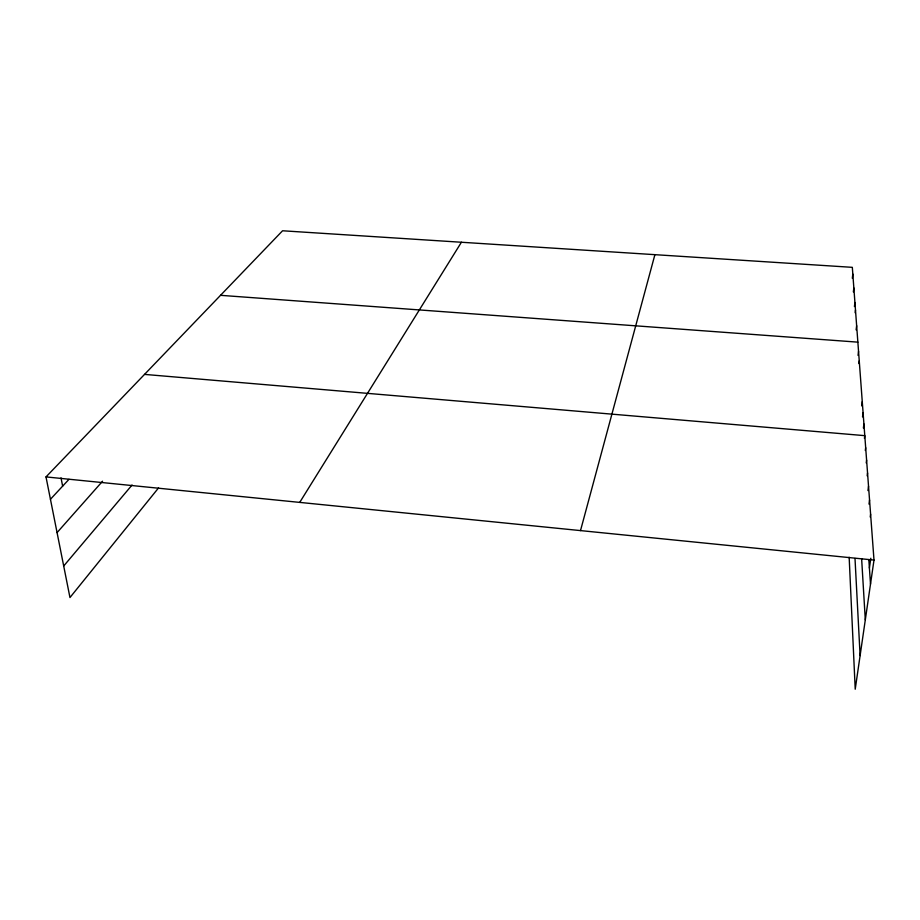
<?xml version="1.0" encoding="UTF-8"?>
<svg xmlns="http://www.w3.org/2000/svg" width="920" height="920" viewBox="0 0 920 920"><rect width="100%" height="100%" fill="white"/><g stroke="black" fill="none" stroke-linecap="round" stroke-linejoin="round"><path stroke-width="1.38" d="M852.311 278.265L852.817 274.056M853.357 291.916L853.852 287.937M854.427 306.544L854.921 302.496M855.14 312.766L855.485 310.04M856.117 329.854L856.646 325.691M858.038 355.373L858.544 351.371M858.9 363.549L859.245 360.858M861.718 405.881L862.27 401.672M862.523 416.909L863.086 412.654M863.385 428.007L863.926 423.97M864.42 438.368L864.788 435.654L144.532 374.394M865.306 450.455L865.674 447.706M866.226 462.933L866.606 460.149M867.169 475.824L867.548 473.006M867.939 490.567L868.537 486.3M868.986 504.102L869.549 500.043M870.216 517.005L870.607 514.268M869.4 568.031L870.814 558.245M158.562 487.899L69.966 597.54L46 476.916L282.566 230.77L852.322 267.34L874 560.073L855.22 689.23L849.16 557.232M580.509 530.598L654.902 254.667M299.724 502.4L461.414 242.247M63.698 566.007L132.054 485.024M57.063 532.611L102.557 481.206M50.439 499.272L68.977 479.331M220.535 295.32L857.865 342.148M46 476.916L874 560.073M61.03 477.871L62.629 486.162M868.825 559.567L870.504 584.12M861.626 558.635L865.306 619.884M855.002 558.452L860.108 655.603"/></g></svg>
